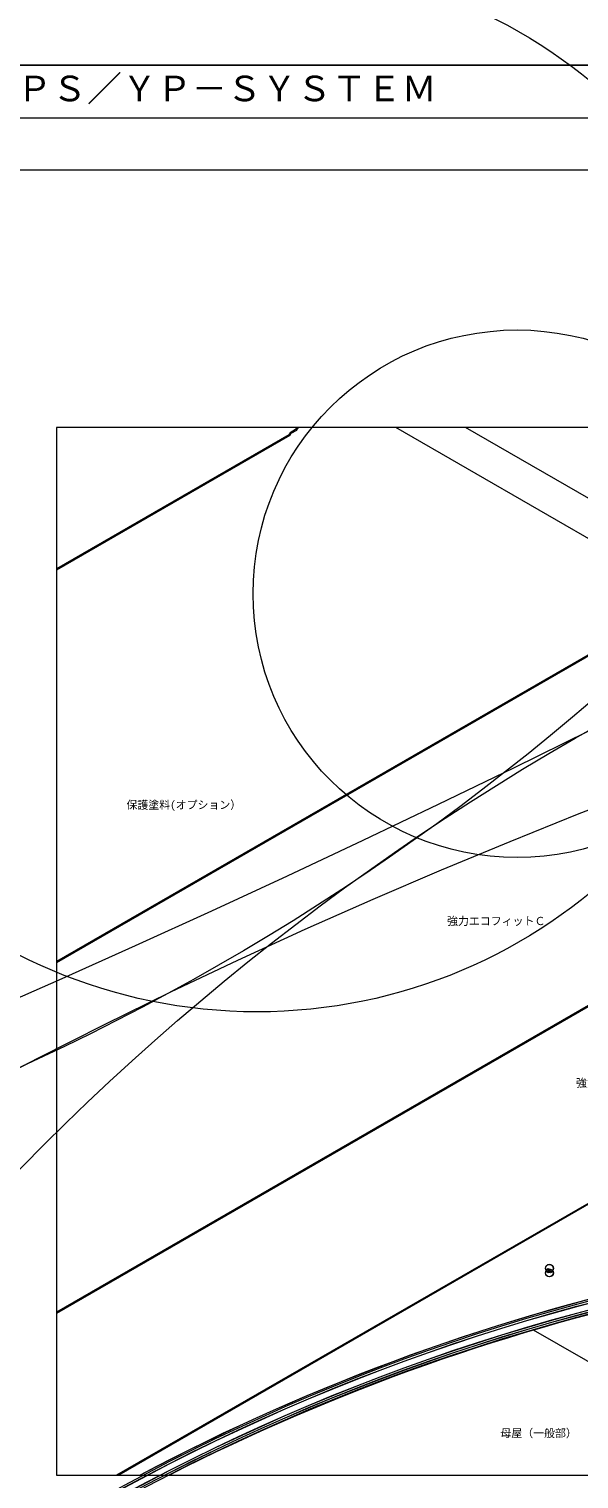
# Model space of a CAD drawing. Units: millimetres, scale not verified. Extents: x -46106 to 18482, y -26766 to 60140.
# Drawn here: x -1863 to -604, y -1329 to 1993 of the extents above; entities that cross this region are included whole.
import ezdxf
from ezdxf.enums import TextEntityAlignment as Align

# ---------------------------------------------------------------- set-up
doc = ezdxf.new("R2010")
doc.units = ezdxf.units.MM
doc.header["$LTSCALE"] = 7
for name, color, linetype, lineweight in [('0-0_0', 7, 'Continuous', 18), ('0-3_BOUSUI', 1, 'Continuous', 18), ('0-4_MOJI', 7, 'Continuous', 18), ('0-6_dannnetu', 6, 'Continuous', 18), ('0-8_doubuti', 5, 'Continuous', 18), ('0-A_WAKU', 7, 'Continuous', 18), ('0-D_dekki2', 1, 'Continuous', 18)]:
    doc.layers.add(name, color=color, linetype=linetype, lineweight=lineweight)
doc.styles.add('ＭＳ ゴシック', font='')
doc.styles.get('ＭＳ ゴシック').set_extended_font_data('MS Gothic')

msp = doc.modelspace()

# ---------------------------------------------------------------- linework, layer by layer
at = {"layer": '0-0_0'}
msp.add_line((-2760.053, 1790.167), (2759.947, 1790.167), dxfattribs=at)
msp.add_lwpolyline([(-1800.053, -1319.833), (1799.947, -1319.833), (1799.947, 1080.167), (-1800.053, 1080.167)], close=True, dxfattribs=at)
at = {"layer": '0-3_BOUSUI'}
for p, q in [((-450.928, 749.796), (-1023.148, 1080.167)), ((509.178, 287.356), (-864.011, 1080.167)), ((774.182, 86.917), (-1662.175, -1319.833)), ((774.182, 83.917), (-1656.979, -1319.833))]:
    msp.add_line(p, q, dxfattribs=at)
for points in [[(-1250.059, 1080.221), (-1252.657, 1075.721), (-1265.478, 1068.319), (-1268.076, 1063.819), (-1800.053, 756.682)], [(-1244.956, 1080.167), (-1248.157, 1078.319), (-1250.755, 1073.819), (-1263.576, 1066.417), (-1266.174, 1061.917), (-1800.053, 753.682)], [(-354.629, 697.198), (-470.636, 630.221), (-473.234, 625.721), (-486.055, 618.319), (-488.653, 613.819), (-1800.053, -143.318)], [(-354.629, 694.198), (-468.734, 628.319), (-471.332, 623.819), (-484.153, 616.417), (-486.751, 611.917), (-1800.053, -146.318)], [(338.191, 294.198), (224.086, 228.319), (221.488, 223.819), (208.667, 216.417), (206.069, 211.917), (-1800.053, -946.423)], [(468.095, 216.198), (338.191, 291.198), (225.988, 226.417), (223.39, 221.917), (211.266, 214.917), (211.266, 211.917), (-1800.053, -949.423)]]:
    msp.add_lwpolyline(points, dxfattribs=at)
for centre, radius in [((-14589.76, 28624.52), 31515.975), ((-4161.723, 4611.12), 5490.165), ((-1341.081, 944.29), 1202.593), ((-745.949, 699.596), 604.195), ((4516.577, -12800.75), 13965.194), ((2277.97, -4669.531), 5807.595)]:
    msp.add_circle(centre, radius, dxfattribs=at)
at = {"layer": '0-6_dannnetu'}
for centre in [(651.402, -5576.526), (651.402, -5581.526), (651.402, -5581.876), (651.402, -5596.876), (651.402, -5597.226), (651.402, -5601.876), (651.402, -5602.226), (651.402, -5606.526), (651.402, -5606.876)]:
    msp.add_circle(centre, 4815.406, dxfattribs=at)
for centre, start, end in [((651.402, -5571.876), 101.8902, 117.99259), ((651.402, -5572.226), 101.90181, 117.98371), ((651.402, -5606.526), 101.90181, 117.10111), ((651.402, -5606.876), 101.8902, 117.09197)]:
    msp.add_arc(centre, 4815.406, start, end, dxfattribs=at)
at = {"layer": '0-8_doubuti'}
msp.add_line((-340.826, -1199.404), (-708.092, -987.362), dxfattribs=at)
at = {"layer": '0-A_WAKU'}
for points in [[(2759.947, 1670.167), (-2760.053, 1670.167), (-2760.053, 1910.167), (2759.947, 1910.167)], [(-2760.053, -1909.833), (2759.947, -1909.833), (2759.947, 1910.167), (-2760.053, 1910.167)]]:
    msp.add_lwpolyline(points, close=True, dxfattribs=at)
at = {"layer": '0-D_dekki2'}
msp.add_line((-666.271, -852.201), (-667.75, -853.583), dxfattribs=at)
for centre, radius in [((-672.284, -845.897), 8.724), ((-672.284, -856.269), 8.724), ((-671.941, -845.63), 8.989), ((-671.941, -856.535), 8.989), ((-674.535, -852.073), 3.962), ((-674.55, -850.108), 3.941), ((-676.058, -851.083), 2.146), ((-669.626, -852.073), 3.962), ((-668.103, -851.083), 2.146)]:
    msp.add_circle(centre, radius, dxfattribs=at)

# ---------------------------------------------------------------- texts
at = {"layer": '0-4_MOJI', "style": 'ＭＳ ゴシック'}
for s, p in [('保護塗料(オプション）', (-1639.718, 201.063)), ('強力エコフィットＣ', (-906.261, -65.067)), ('強力エコフィットＦＳ', (-611.247, -435.782)), ('母屋（一般部）', (-784.297, -1238.353))]:
    msp.add_text(s, height=18.33, dxfattribs=at).set_placement(p, align=Align.BOTTOM_LEFT)
at = {"layer": '0-A_WAKU', "style": 'ＭＳ ゴシック'}
msp.add_text('鋼製下地断熱防水 ＤＩＰＳ／ＹＰ－ＳＹＳＴＥＭ', height=58.65, dxfattribs=at).set_placement((-2730.053, 1810.167), align=Align.BOTTOM_LEFT)

doc.saveas('drawing.dxf')
